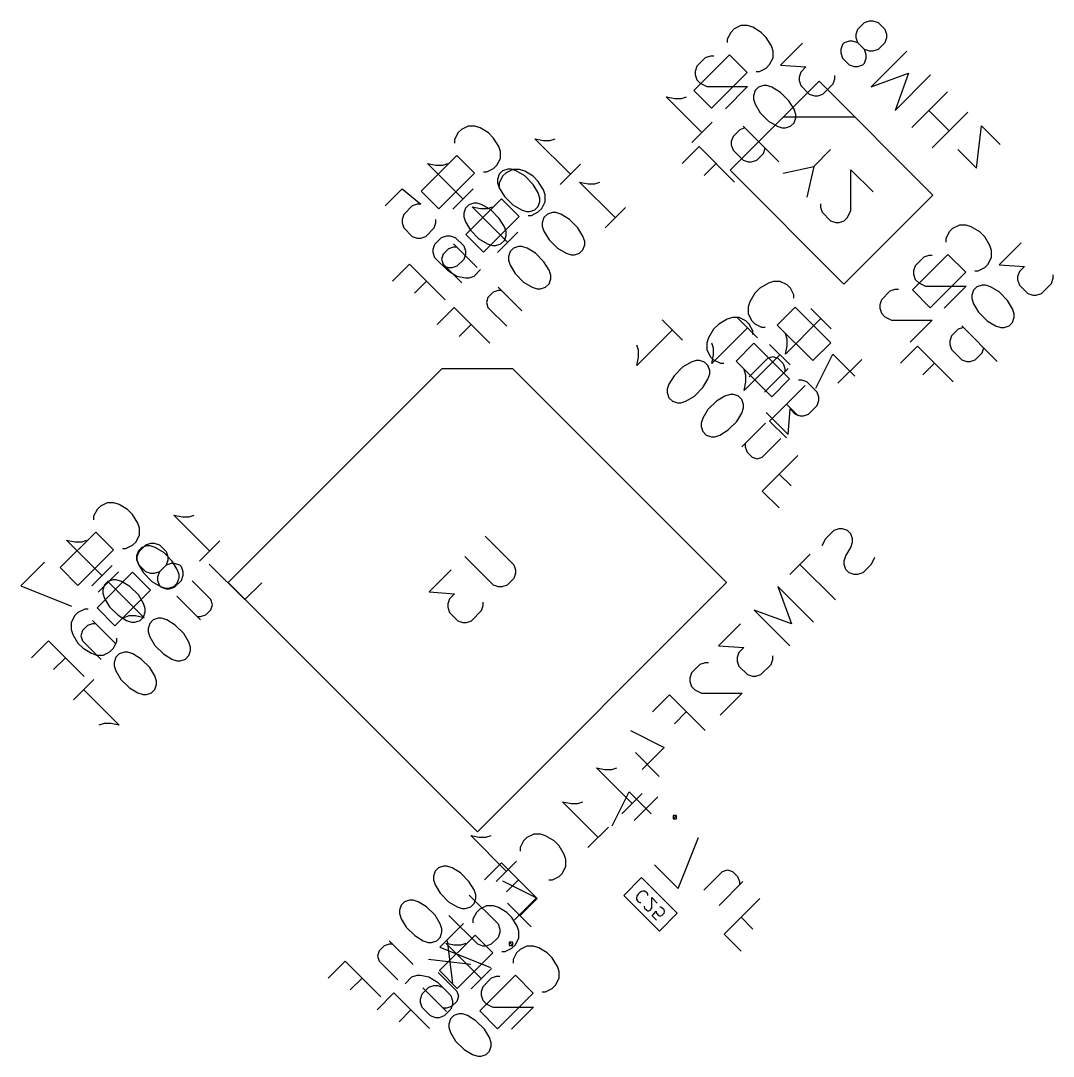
# Model space of a CAD drawing. Extents: x -29 to 358, y -109 to 38.
# Drawn here: x 250.35 to 270.86, y 14.12 to 34.68 of the extents above; entities that cross this region are included whole.
import ezdxf

# ---------------------------------------------------------------- set-up
doc = ezdxf.new("R2010")
doc.units = 0
doc.layers.add('BLACK', color=7, linetype='CONTINUOUS')

msp = doc.modelspace()

# ---------------------------------------------------------------- linework, layer by layer
at = {"layer": 'BLACK', "linetype": 'CONTINUOUS'}
for p, q in [((264.654, 34.5838), (264.519, 34.5165)), ((264.789, 34.5838), (264.654, 34.5838)), ((264.89, 34.5501), (264.789, 34.5838)), ((265.058, 34.4491), (264.89, 34.5501)), ((266.974, 34.5125), (267.109, 34.6472)), ((267.109, 34.6472), (267.21, 34.6808)), ((267.21, 34.6808), (267.277, 34.6808)), ((267.277, 34.6808), (267.378, 34.6472)), ((267.378, 34.6472), (267.513, 34.5125)), ((264.452, 34.4491), (264.385, 34.3144)), ((264.519, 34.5165), (264.452, 34.4491)), ((265.159, 34.3481), (265.058, 34.4491)), ((265.26, 34.1798), (265.159, 34.3481)), ((266.941, 34.4115), (266.974, 34.5125)), ((266.941, 34.3441), (266.941, 34.4115)), ((266.974, 34.2431), (266.941, 34.3441)), ((267.513, 34.5125), (267.547, 34.4115)), ((267.547, 34.3441), (267.513, 34.2431)), ((267.547, 34.4115), (267.547, 34.3441)), ((264.385, 34.3144), (264.385, 34.2471)), ((265.294, 34.0787), (265.26, 34.1798)), ((265.878, 34.235), (265.441, 33.7972)), ((266.671, 34.2094), (266.638, 34.1084)), ((266.705, 34.2431), (266.671, 34.2094)), ((266.806, 34.2768), (266.705, 34.2431)), ((266.873, 34.2768), (266.806, 34.2768)), ((266.974, 34.2431), (266.873, 34.2768)), ((267.109, 34.1084), (266.974, 34.2431)), ((267.513, 34.2431), (267.378, 34.1084)), ((264.427, 34.003), (263.72, 33.2959)), ((263.947, 33.9441), (263.779, 33.7757)), ((264.048, 33.9777), (263.947, 33.9441)), ((264.115, 33.9777), (264.048, 33.9777)), ((264.78, 33.6494), (264.427, 34.003)), ((265.226, 33.8094), (265.294, 33.9441)), ((265.294, 33.9441), (265.294, 34.0787)), ((266.638, 34.1084), (266.638, 34.0411)), ((266.638, 34.0411), (266.671, 33.9401)), ((266.671, 33.9401), (266.806, 33.8054)), ((267.143, 34.0074), (267.109, 34.1084)), ((267.21, 34.0748), (267.109, 34.1084)), ((267.109, 33.8391), (267.143, 33.9401)), ((267.143, 33.9401), (267.143, 34.0074)), ((267.277, 34.0748), (267.21, 34.0748)), ((267.951, 34.0748), (267.244, 33.3676)), ((267.378, 34.1084), (267.277, 34.0748)), ((263.779, 33.7757), (263.745, 33.6747)), ((265.024, 33.6747), (265.159, 33.742)), ((265.159, 33.742), (265.226, 33.8094)), ((265.441, 33.7972), (265.946, 33.7636)), ((265.946, 33.7636), (265.845, 33.6626)), ((266.806, 33.8054), (266.907, 33.7717)), ((266.907, 33.7717), (266.974, 33.7717)), ((266.974, 33.7717), (267.075, 33.8054)), ((267.075, 33.8054), (267.109, 33.8391)), ((263.745, 33.6747), (263.745, 33.6073)), ((263.745, 33.6073), (263.779, 33.5063)), ((264.073, 32.9423), (264.78, 33.6494)), ((264.957, 33.6747), (265.024, 33.6747)), ((265.845, 33.6626), (265.811, 33.5615)), ((265.811, 33.5615), (265.811, 33.4942)), ((266.484, 33.4269), (266.518, 33.5279)), ((266.518, 33.5279), (266.518, 33.5952)), ((267.244, 33.3676), (267.984, 33.637)), ((267.984, 33.637), (267.715, 32.8962)), ((267.715, 32.8962), (268.422, 33.6033)), ((263.779, 33.5063), (263.846, 33.439)), ((263.846, 33.439), (263.981, 33.3716)), ((263.981, 33.3716), (264.789, 33.3716)), ((264.789, 33.3716), (264.351, 32.9339)), ((264.439, 31.7144), (266.207, 33.4821)), ((265.003, 33.3595), (264.936, 33.2922)), ((265.104, 33.3932), (265.003, 33.3595)), ((265.171, 33.3932), (265.104, 33.3932)), ((265.272, 33.3595), (265.171, 33.3932)), ((265.441, 33.2585), (265.272, 33.3595)), ((265.811, 33.4942), (265.845, 33.3932)), ((265.845, 33.3932), (266.013, 33.2248)), ((266.207, 33.4821), (268.469, 31.2194)), ((266.282, 33.2248), (266.484, 33.4269)), ((263.88, 32.4625), (263.173, 33.1696)), ((263.173, 33.1696), (263.341, 33.1359)), ((263.341, 33.1359), (263.476, 33.1359)), ((263.476, 33.1359), (263.577, 33.1696)), ((263.72, 33.2959), (264.073, 32.9423)), ((264.936, 33.2922), (264.902, 33.1912)), ((264.902, 33.1912), (264.902, 33.1238)), ((264.902, 33.1238), (264.936, 33.0228)), ((265.609, 33.0901), (265.441, 33.2585)), ((266.013, 33.2248), (266.114, 33.1912)), ((266.114, 33.1912), (266.181, 33.1912)), ((266.181, 33.1912), (266.282, 33.2248)), ((268.759, 33.2666), (268.052, 32.5595)), ((264.936, 33.0228), (265.037, 32.8544)), ((265.71, 32.9218), (265.609, 33.0901)), ((265.744, 32.8208), (265.71, 32.9218)), ((268.388, 32.8962), (268.793, 32.4922)), ((265.037, 32.8544), (265.205, 32.6861)), ((265.499, 32.775), (266.914, 32.775)), ((265.71, 32.6524), (265.744, 32.7534)), ((265.744, 32.7534), (265.744, 32.8208)), ((269.163, 32.8626), (268.456, 32.1555)), ((259.104, 32.5194), (259.037, 32.452)), ((259.239, 32.5867), (259.104, 32.5194)), ((259.374, 32.5867), (259.239, 32.5867)), ((259.475, 32.553), (259.374, 32.5867)), ((259.643, 32.452), (259.475, 32.553)), ((263.678, 32.2605), (264.082, 32.6645)), ((264.633, 32.5177), (264.498, 32.383)), ((264.734, 32.5514), (264.633, 32.5177)), ((264.7, 32.5851), (265.407, 31.878)), ((265.205, 32.6861), (265.373, 32.5851)), ((265.373, 32.5851), (265.474, 32.5514)), ((265.474, 32.5514), (265.542, 32.5514)), ((265.542, 32.5514), (265.643, 32.5851)), ((265.643, 32.5851), (265.71, 32.6524)), ((269.331, 31.7514), (269.432, 32.5932)), ((269.432, 32.5932), (269.803, 32.2228)), ((259.037, 32.452), (258.97, 32.3173)), ((258.97, 32.3173), (258.97, 32.25)), ((259.744, 32.351), (259.643, 32.452)), ((259.845, 32.1826), (259.744, 32.351)), ((261.271, 31.6318), (260.564, 32.3389)), ((260.564, 32.3389), (260.733, 32.3052)), ((260.733, 32.3052), (260.867, 32.3052)), ((260.867, 32.3052), (260.968, 32.3389)), ((264.498, 32.383), (264.464, 32.282)), ((264.464, 32.282), (264.464, 32.2147)), ((259.879, 32.0816), (259.845, 32.1826)), ((259.879, 31.9469), (259.879, 32.0816)), ((263.824, 32.181), (263.488, 31.8443)), ((264.531, 31.4739), (263.824, 32.181)), ((264.464, 32.2147), (264.498, 32.1137)), ((264.498, 32.1137), (264.7, 31.9116)), ((265.104, 32.0463), (265.138, 32.1473)), ((266.1, 31.7868), (266.437, 32.1235)), ((268.961, 32.1218), (269.331, 31.7514)), ((259.012, 32.0059), (258.305, 31.2988)), ((259.365, 31.6523), (259.012, 32.0059)), ((259.811, 31.8123), (259.879, 31.9469)), ((264.7, 31.9116), (264.801, 31.878)), ((264.801, 31.878), (264.868, 31.878)), ((264.868, 31.878), (264.969, 31.9116)), ((264.969, 31.9116), (265.104, 32.0463)), ((259.138, 31.1388), (258.431, 31.8459)), ((258.431, 31.8459), (258.599, 31.8123)), ((258.599, 31.8123), (258.734, 31.8123)), ((258.734, 31.8123), (258.835, 31.8459)), ((259.542, 31.6776), (259.609, 31.6776)), ((259.609, 31.6776), (259.744, 31.7449)), ((259.744, 31.7449), (259.811, 31.8123)), ((259.924, 31.6991), (259.857, 31.6318)), ((260.025, 31.7328), (259.924, 31.6991)), ((260.126, 31.7263), (259.992, 31.6589)), ((260.093, 31.7328), (260.025, 31.7328)), ((260.194, 31.6991), (260.093, 31.7328)), ((260.261, 31.7263), (260.126, 31.7263)), ((260.362, 31.5981), (260.194, 31.6991)), ((260.362, 31.6926), (260.261, 31.7263)), ((260.53, 31.5916), (260.362, 31.6926)), ((261.069, 31.4297), (261.473, 31.8338)), ((263.925, 31.6086), (264.161, 31.8443)), ((266.701, 29.4516), (264.439, 31.7144)), ((265.494, 31.6521), (266.1, 31.7868)), ((266.1, 31.7868), (265.966, 31.1807)), ((266.841, 30.9113), (266.841, 31.7194)), ((266.841, 31.7194), (267.279, 31.2817)), ((258.658, 30.9452), (259.365, 31.6523)), ((259.857, 31.6318), (259.823, 31.5308)), ((259.823, 31.5308), (259.823, 31.4634)), ((259.823, 31.4634), (259.857, 31.3624)), ((259.924, 31.5916), (259.857, 31.4569)), ((259.857, 31.4569), (259.857, 31.3896)), ((259.992, 31.6589), (259.924, 31.5916)), ((260.531, 31.4297), (260.362, 31.5981)), ((260.631, 31.4906), (260.53, 31.5916)), ((260.732, 31.3222), (260.631, 31.4906)), ((262.159, 30.7713), (261.452, 31.4784)), ((261.452, 31.4784), (261.62, 31.4448)), ((261.755, 31.4448), (261.856, 31.4784)), ((257.589, 31.0041), (257.926, 31.3408)), ((257.926, 31.3408), (258.296, 31.0378)), ((258.305, 31.2988), (258.658, 30.9452)), ((258.936, 30.9368), (259.34, 31.3408)), ((259.857, 31.3624), (259.958, 31.194)), ((260.632, 31.2614), (260.531, 31.4297)), ((260.665, 31.1604), (260.632, 31.2614)), ((260.766, 31.2212), (260.732, 31.3222)), ((261.62, 31.4448), (261.755, 31.4448)), ((259.899, 31.1454), (259.192, 30.4383)), ((259.352, 31.0594), (259.251, 31.0257)), ((259.419, 31.0594), (259.352, 31.0594)), ((259.52, 31.0257), (259.419, 31.0594)), ((260.252, 30.7919), (259.899, 31.1454)), ((259.958, 31.194), (260.126, 31.0257)), ((260.632, 30.992), (260.665, 31.093)), ((260.665, 31.093), (260.665, 31.1604)), ((260.699, 30.9518), (260.766, 31.0865)), ((260.766, 31.0865), (260.766, 31.2212)), ((266.235, 31.046), (266.235, 30.9786)), ((268.469, 31.2194), (266.701, 29.4516)), ((258.128, 31.0041), (257.959, 30.8358)), ((258.229, 31.0378), (258.128, 31.0041)), ((258.296, 31.0378), (258.229, 31.0378)), ((259.184, 30.9583), (259.15, 30.8573)), ((259.15, 30.8573), (259.15, 30.79)), ((259.251, 31.0257), (259.184, 30.9583)), ((260.025, 30.2784), (259.318, 30.9855)), ((259.318, 30.9855), (259.486, 30.9518)), ((259.486, 30.9518), (259.621, 30.9518)), ((259.689, 30.9247), (259.52, 31.0257)), ((259.621, 30.9518), (259.722, 30.9855)), ((259.857, 30.7563), (259.689, 30.9247)), ((260.126, 31.0257), (260.295, 30.9247)), ((260.295, 30.9247), (260.396, 30.891)), ((260.396, 30.891), (260.463, 30.891)), ((260.463, 30.891), (260.564, 30.9247)), ((260.497, 30.8171), (260.631, 30.8845)), ((260.564, 30.9247), (260.632, 30.992)), ((260.631, 30.8845), (260.699, 30.9518)), ((260.812, 30.8387), (260.744, 30.7713)), ((260.913, 30.8724), (260.812, 30.8387)), ((260.98, 30.8724), (260.913, 30.8724)), ((261.081, 30.8387), (260.98, 30.8724)), ((261.25, 30.7377), (261.081, 30.8387)), ((261.957, 30.5693), (262.361, 30.9734)), ((266.235, 30.9786), (266.269, 30.8776)), ((266.269, 30.8776), (266.437, 30.7093)), ((266.774, 30.7766), (266.841, 30.9113)), ((257.959, 30.8358), (257.926, 30.7348)), ((257.926, 30.7348), (257.926, 30.6674)), ((257.926, 30.6674), (257.959, 30.5664)), ((258.565, 30.5664), (258.599, 30.6674)), ((258.599, 30.6674), (258.599, 30.7348)), ((259.15, 30.79), (259.184, 30.689)), ((259.184, 30.689), (259.285, 30.5206)), ((259.545, 30.0848), (260.252, 30.7919)), ((259.958, 30.5879), (259.857, 30.7563)), ((260.429, 30.8171), (260.497, 30.8171)), ((260.744, 30.7713), (260.711, 30.6703)), ((260.711, 30.6703), (260.711, 30.603)), ((261.418, 30.5693), (261.25, 30.7377)), ((266.437, 30.7093), (266.538, 30.6756)), ((266.538, 30.6756), (266.606, 30.6756)), ((266.606, 30.6756), (266.707, 30.7093)), ((266.707, 30.7093), (266.774, 30.7766)), ((257.959, 30.5664), (258.128, 30.398)), ((258.397, 30.398), (258.565, 30.5664)), ((259.192, 30.4383), (259.545, 30.0848)), ((259.285, 30.5206), (259.453, 30.3522)), ((259.823, 30.0764), (260.227, 30.4804)), ((259.992, 30.4869), (259.958, 30.5879)), ((259.992, 30.4196), (259.992, 30.4869)), ((260.711, 30.603), (260.744, 30.502)), ((260.744, 30.502), (260.845, 30.3336)), ((261.519, 30.401), (261.418, 30.5693)), ((268.791, 30.4885), (268.724, 30.3539)), ((268.859, 30.5559), (268.791, 30.4885)), ((268.993, 30.6232), (268.859, 30.5559)), ((269.128, 30.6232), (268.993, 30.6232)), ((269.229, 30.5896), (269.128, 30.6232)), ((269.398, 30.4885), (269.229, 30.5896)), ((269.499, 30.3875), (269.398, 30.4885)), ((258.128, 30.398), (258.229, 30.3644)), ((258.229, 30.3644), (258.296, 30.3644)), ((258.296, 30.3644), (258.397, 30.398)), ((258.544, 30.1437), (258.577, 30.2447)), ((258.577, 30.2447), (258.712, 30.3794)), ((258.712, 30.3794), (258.813, 30.4131)), ((258.813, 30.4131), (258.88, 30.4131)), ((258.88, 30.4131), (258.981, 30.3794)), ((258.948, 30.2512), (259.419, 29.7798)), ((258.981, 30.3794), (259.15, 30.211)), ((259.453, 30.3522), (259.621, 30.2512)), ((259.621, 30.2512), (259.722, 30.2176)), ((259.79, 30.2176), (259.891, 30.2512)), ((259.891, 30.2512), (259.958, 30.3186)), ((259.958, 30.3186), (259.992, 30.4196)), ((260.845, 30.3336), (261.014, 30.1653)), ((261.553, 30.2999), (261.519, 30.401)), ((261.519, 30.1316), (261.553, 30.2326)), ((261.553, 30.2326), (261.553, 30.2999)), ((268.724, 30.3539), (268.724, 30.2865)), ((269.6, 30.2192), (269.499, 30.3875)), ((270.218, 30.2744), (269.78, 29.8367)), ((258.544, 30.0764), (258.544, 30.1437)), ((258.577, 29.9753), (258.544, 30.0764)), ((258.746, 30.0492), (258.712, 29.9482)), ((258.847, 30.1502), (258.746, 30.0492)), ((258.948, 30.1839), (258.847, 30.1502)), ((259.015, 30.1839), (258.948, 30.1839)), ((259.15, 30.211), (259.183, 30.11)), ((259.183, 30.0427), (259.15, 29.9417)), ((259.183, 30.11), (259.183, 30.0427)), ((259.722, 30.2176), (259.79, 30.2176)), ((260.071, 30.0979), (260.037, 29.9969)), ((260.138, 30.1653), (260.071, 30.0979)), ((260.239, 30.1989), (260.138, 30.1653)), ((260.307, 30.1989), (260.239, 30.1989)), ((260.408, 30.1653), (260.307, 30.1989)), ((260.576, 30.0642), (260.408, 30.1653)), ((260.744, 29.8959), (260.576, 30.0642)), ((261.014, 30.1653), (261.182, 30.0642)), ((261.182, 30.0642), (261.283, 30.0306)), ((261.283, 30.0306), (261.351, 30.0306)), ((261.351, 30.0306), (261.452, 30.0642)), ((261.452, 30.0642), (261.519, 30.1316)), ((268.766, 30.0424), (268.059, 29.3353)), ((268.387, 30.0171), (268.286, 29.9835)), ((268.455, 30.0171), (268.387, 30.0171)), ((269.12, 29.6888), (268.766, 30.0424)), ((269.633, 30.1181), (269.6, 30.2192)), ((269.633, 29.9835), (269.633, 30.1181)), ((258.073, 29.8472), (257.736, 29.5104)), ((258.78, 29.1401), (258.073, 29.8472)), ((258.847, 29.706), (258.577, 29.9753)), ((258.712, 29.9482), (258.746, 29.8472)), ((258.746, 29.8472), (259.116, 29.4768)), ((259.15, 29.9417), (259.015, 29.807)), ((260.037, 29.9969), (260.037, 29.9295)), ((260.037, 29.9295), (260.071, 29.8285)), ((260.071, 29.8285), (260.172, 29.6602)), ((260.845, 29.7275), (260.744, 29.8959)), ((268.118, 29.8151), (268.084, 29.7141)), ((268.286, 29.9835), (268.118, 29.8151)), ((269.499, 29.7814), (269.566, 29.8488)), ((269.566, 29.8488), (269.633, 29.9835)), ((269.78, 29.8367), (270.285, 29.803)), ((258.847, 29.7733), (258.746, 29.807)), ((258.914, 29.7733), (258.847, 29.7733)), ((259.015, 29.605), (258.847, 29.706)), ((259.015, 29.807), (258.914, 29.7733)), ((259.183, 29.5713), (259.015, 29.605)), ((259.352, 29.605), (259.251, 29.5713)), ((259.486, 29.7396), (259.352, 29.605)), ((260.172, 29.6602), (260.34, 29.4918)), ((260.879, 29.6265), (260.845, 29.7275)), ((260.879, 29.5592), (260.879, 29.6265)), ((268.084, 29.7141), (268.084, 29.6467)), ((268.084, 29.6467), (268.118, 29.5457)), ((268.413, 28.9817), (269.12, 29.6888)), ((269.297, 29.7141), (269.364, 29.7141)), ((269.364, 29.7141), (269.499, 29.7814)), ((270.184, 29.702), (270.15, 29.601)), ((270.285, 29.803), (270.184, 29.702)), ((270.858, 29.5673), (270.858, 29.6346)), ((258.174, 29.2747), (258.409, 29.5104)), ((259.251, 29.5713), (259.183, 29.5713)), ((260.34, 29.4918), (260.509, 29.3908)), ((260.778, 29.3908), (260.845, 29.4581)), ((260.845, 29.4581), (260.879, 29.5592)), ((265.201, 29.4731), (265.033, 29.372)), ((265.302, 29.5067), (265.201, 29.4731)), ((265.437, 29.5067), (265.302, 29.5067)), ((265.572, 29.4394), (265.437, 29.5067)), ((265.639, 29.372), (265.572, 29.4394)), ((268.118, 29.5457), (268.185, 29.4784)), ((268.185, 29.4784), (268.32, 29.411)), ((268.32, 29.411), (269.128, 29.411)), ((269.128, 29.411), (268.69, 28.9733)), ((269.342, 29.3989), (269.275, 29.3316)), ((269.443, 29.4326), (269.342, 29.3989)), ((269.511, 29.4326), (269.443, 29.4326)), ((269.612, 29.3989), (269.511, 29.4326)), ((269.78, 29.2979), (269.612, 29.3989)), ((270.15, 29.601), (270.15, 29.5336)), ((270.15, 29.5336), (270.184, 29.4326)), ((270.184, 29.4326), (270.352, 29.2642)), ((270.622, 29.2642), (270.824, 29.4663)), ((270.824, 29.4663), (270.858, 29.5673)), ((259.734, 29.2898), (259.633, 29.1888)), ((259.835, 29.3235), (259.734, 29.2898)), ((259.835, 29.3908), (260.307, 28.9194)), ((259.903, 29.3235), (259.835, 29.3235)), ((260.509, 29.3908), (260.61, 29.3571)), ((260.61, 29.3571), (260.677, 29.3571)), ((260.677, 29.3571), (260.778, 29.3908)), ((264.932, 29.271), (264.831, 29.1027)), ((265.033, 29.372), (264.932, 29.271)), ((265.707, 29.2374), (265.639, 29.372)), ((265.707, 29.17), (265.707, 29.2374)), ((267.613, 29.31), (267.445, 29.1417)), ((267.714, 29.3437), (267.613, 29.31)), ((267.781, 29.3437), (267.714, 29.3437)), ((268.059, 29.3353), (268.413, 28.9817)), ((269.275, 29.3316), (269.241, 29.2306)), ((269.241, 29.2306), (269.241, 29.1632)), ((269.948, 29.1295), (269.78, 29.2979)), ((270.352, 29.2642), (270.453, 29.2306)), ((270.453, 29.2306), (270.521, 29.2306)), ((270.521, 29.2306), (270.622, 29.2642)), ((259.633, 29.1888), (259.6, 29.0878)), ((259.6, 29.0878), (259.633, 28.9867)), ((264.831, 29.1027), (264.797, 29.0017)), ((264.797, 29.0017), (264.797, 28.867)), ((265.732, 28.9932), (265.378, 28.6397)), ((266.439, 28.2861), (265.732, 28.9932)), ((267.445, 29.1417), (267.411, 29.0407)), ((267.411, 29.0407), (267.411, 28.9733)), ((269.241, 29.1632), (269.275, 29.0622)), ((269.275, 29.0622), (269.376, 28.8938)), ((270.049, 28.9612), (269.948, 29.1295)), ((258.96, 28.9867), (258.623, 28.65)), ((259.667, 28.2796), (258.96, 28.9867)), ((259.633, 28.9867), (260.004, 28.6163)), ((264.485, 28.7908), (264.384, 28.7571)), ((264.619, 28.7908), (264.485, 28.7908)), ((264.987, 28.3834), (264.583, 28.7875)), ((264.754, 28.7234), (264.619, 28.7908)), ((264.797, 28.867), (264.865, 28.7323)), ((266.447, 28.5639), (266.043, 28.968)), ((267.411, 28.9733), (267.445, 28.8723)), ((267.445, 28.8723), (267.512, 28.805)), ((267.512, 28.805), (267.647, 28.7376)), ((269.376, 28.8938), (269.544, 28.7255)), ((270.083, 28.8602), (270.049, 28.9612)), ((270.049, 28.6918), (270.083, 28.7928)), ((270.083, 28.7928), (270.083, 28.8602)), ((259.061, 28.4143), (259.297, 28.65)), ((263.496, 28.3409), (263.092, 28.745)), ((264.785, 28.5855), (264.078, 27.8784)), ((264.215, 28.6561), (264.114, 28.5551)), ((264.384, 28.7571), (264.215, 28.6561)), ((264.821, 28.6561), (264.754, 28.7234)), ((264.889, 28.5214), (264.821, 28.6561)), ((264.865, 28.7323), (264.932, 28.6649)), ((264.932, 28.6649), (265.067, 28.5976)), ((265.067, 28.5976), (265.134, 28.5976)), ((265.378, 28.6397), (266.085, 27.9326)), ((266.245, 28.766), (265.538, 28.0588)), ((267.647, 28.7376), (268.455, 28.7376)), ((268.455, 28.7376), (268.017, 28.2999)), ((269.073, 28.5908), (268.972, 28.5571)), ((269.039, 28.6245), (269.746, 27.9174)), ((269.544, 28.7255), (269.713, 28.6245)), ((269.713, 28.6245), (269.814, 28.5908)), ((269.814, 28.5908), (269.881, 28.5908)), ((269.881, 28.5908), (269.982, 28.6245)), ((269.982, 28.6245), (270.049, 28.6918)), ((263.294, 28.5429), (262.587, 27.8358)), ((264.013, 28.3867), (263.98, 28.2857)), ((264.114, 28.5551), (264.013, 28.3867)), ((264.889, 28.4541), (264.889, 28.5214)), ((265.572, 28.3619), (265.538, 28.4629)), ((268.837, 28.4224), (268.804, 28.3214)), ((268.972, 28.5571), (268.837, 28.4224)), ((262.621, 28.1389), (262.587, 28.2399)), ((263.98, 28.2857), (263.98, 28.151)), ((264.112, 28.1814), (264.078, 28.2824)), ((264.112, 28.0467), (264.112, 28.1814)), ((264.914, 28.2773), (264.56, 27.9237)), ((265.621, 27.5702), (264.914, 28.2773)), ((265.63, 27.848), (265.225, 28.252)), ((265.538, 28.0588), (265.572, 28.2272)), ((265.572, 28.2272), (265.572, 28.3619)), ((266.085, 27.9326), (266.439, 28.2861)), ((268.164, 28.2204), (267.827, 27.8837)), ((268.871, 27.5133), (268.164, 28.2204)), ((268.804, 28.3214), (268.804, 28.2541)), ((268.804, 28.2541), (268.837, 28.1531)), ((269.443, 28.0857), (269.477, 28.1867)), ((262.587, 27.8358), (262.621, 28.0042)), ((262.621, 28.0042), (262.621, 28.1389)), ((263.98, 28.151), (264.047, 28.0163)), ((264.047, 28.0163), (264.114, 27.949)), ((264.078, 27.8784), (264.112, 28.0467)), ((265.427, 28.05), (264.72, 27.3429)), ((264.819, 27.609), (265.189, 27.9794)), ((265.189, 27.9794), (265.29, 28.0131)), ((265.29, 28.0131), (265.391, 27.9794)), ((265.391, 27.9794), (265.492, 27.8784)), ((266.144, 27.3854), (266.481, 28.0588)), ((266.481, 28.0588), (266.919, 27.6211)), ((268.837, 28.1531), (269.039, 27.951)), ((269.309, 27.951), (269.443, 28.0857)), ((258.715, 27.7676), (254.473, 23.525)), ((260.129, 27.7676), (258.715, 27.7676)), ((264.372, 23.525), (260.129, 27.7676)), ((263.496, 27.8022), (263.328, 27.6338)), ((263.664, 27.9032), (263.496, 27.8022)), ((263.765, 27.9369), (263.664, 27.9032)), ((263.833, 27.9369), (263.765, 27.9369)), ((263.934, 27.9032), (263.833, 27.9369)), ((264.001, 27.8358), (263.934, 27.9032)), ((264.035, 27.7348), (264.001, 27.8358)), ((264.114, 27.949), (264.249, 27.8816)), ((264.249, 27.8816), (264.316, 27.8816)), ((264.56, 27.9237), (265.268, 27.2166)), ((265.122, 27.3059), (265.593, 27.7773)), ((265.492, 27.8784), (265.526, 27.7773)), ((265.526, 27.7773), (265.526, 27.71)), ((266.582, 27.4864), (267.053, 27.9578)), ((268.265, 27.648), (268.501, 27.8837)), ((269.039, 27.951), (269.14, 27.9174)), ((269.14, 27.9174), (269.208, 27.9174)), ((269.208, 27.9174), (269.309, 27.951)), ((263.328, 27.6338), (263.227, 27.4654)), ((263.9, 27.3981), (264.001, 27.5665)), ((264.001, 27.5665), (264.035, 27.6675)), ((264.035, 27.6675), (264.035, 27.7348)), ((264.754, 27.6459), (264.72, 27.7469)), ((264.754, 27.5112), (264.754, 27.6459)), ((265.268, 27.2166), (265.621, 27.5702)), ((263.227, 27.4654), (263.193, 27.3644)), ((263.193, 27.3644), (263.193, 27.2971)), ((263.732, 27.2297), (263.9, 27.3981)), ((264.72, 27.3429), (264.754, 27.5112)), ((265.93, 27.4406), (265.223, 26.7335)), ((265.865, 27.5449), (265.798, 27.5449)), ((265.966, 27.5112), (265.865, 27.5449)), ((266.168, 27.3092), (265.966, 27.5112)), ((263.193, 27.2971), (263.227, 27.1961)), ((263.227, 27.1961), (263.294, 27.1287)), ((263.563, 27.1287), (263.732, 27.2297)), ((264.338, 27.2297), (264.17, 27.1287)), ((264.439, 27.2634), (264.338, 27.2297)), ((264.506, 27.2634), (264.439, 27.2634)), ((264.607, 27.2297), (264.506, 27.2634)), ((264.675, 27.1624), (264.607, 27.2297)), ((264.708, 27.0614), (264.675, 27.1624)), ((266.202, 27.2082), (266.168, 27.3092)), ((266.168, 27.0398), (266.202, 27.1409)), ((266.202, 27.1409), (266.202, 27.2082)), ((263.294, 27.1287), (263.395, 27.0951)), ((263.395, 27.0951), (263.462, 27.0951)), ((263.462, 27.0951), (263.563, 27.1287)), ((264.001, 26.9604), (263.9, 26.792)), ((264.17, 27.1287), (264.001, 26.9604)), ((264.675, 26.893), (264.708, 26.994)), ((264.708, 26.994), (264.708, 27.0614)), ((265.795, 26.8345), (265.56, 27.0702)), ((265.596, 26.4674), (265.63, 26.9725)), ((265.63, 26.9725), (265.731, 26.8715)), ((266, 26.8715), (266.168, 27.0398)), ((263.9, 26.792), (263.866, 26.691)), ((264.574, 26.7247), (264.675, 26.893)), ((265.158, 26.9052), (265.596, 26.4674)), ((265.223, 26.7335), (265.56, 26.3968)), ((265.731, 26.8715), (265.832, 26.8378)), ((265.832, 26.8378), (265.899, 26.8378)), ((265.899, 26.8378), (266, 26.8715)), ((263.866, 26.691), (263.866, 26.6237)), ((263.866, 26.6237), (263.9, 26.5226)), ((263.9, 26.5226), (263.967, 26.4553)), ((264.237, 26.4553), (264.405, 26.5563)), ((264.405, 26.5563), (264.574, 26.7247)), ((264.675, 26.2196), (265.146, 26.691)), ((263.967, 26.4553), (264.068, 26.4216)), ((264.068, 26.4216), (264.136, 26.4216)), ((264.136, 26.4216), (264.237, 26.4553)), ((265.079, 26.0176), (265.449, 26.388)), ((264.742, 26.2869), (264.742, 26.2196)), ((264.742, 26.2196), (264.776, 26.1186)), ((264.776, 26.1186), (264.877, 26.0176)), ((264.877, 26.0176), (264.978, 25.9839)), ((264.978, 25.9839), (265.079, 26.0176)), ((265.786, 26.0512), (265.079, 25.3441)), ((265.651, 25.4451), (265.415, 25.6808)), ((265.079, 25.3441), (265.415, 25.0074)), ((252.072, 25.1112), (251.937, 25.0438)), ((252.206, 25.1112), (252.072, 25.1112)), ((252.307, 25.0775), (252.206, 25.1112)), ((251.87, 24.9765), (251.802, 24.8418)), ((251.937, 25.0438), (251.87, 24.9765)), ((252.476, 24.9765), (252.307, 25.0775)), ((252.577, 24.8755), (252.476, 24.9765)), ((251.802, 24.8418), (251.802, 24.7744)), ((252.678, 24.7071), (252.577, 24.8755)), ((252.711, 24.6061), (252.678, 24.7071)), ((254.104, 24.1562), (253.397, 24.8633)), ((253.397, 24.8633), (253.565, 24.8297)), ((253.565, 24.8297), (253.7, 24.8297)), ((253.7, 24.8297), (253.801, 24.8633)), ((251.844, 24.5303), (251.137, 23.8232)), ((252.198, 24.1768), (251.844, 24.5303)), ((252.644, 24.3367), (252.711, 24.4714)), ((252.711, 24.4714), (252.711, 24.6061)), ((266.501, 24.5614), (266.332, 24.3931)), ((266.602, 24.5951), (266.501, 24.5614)), ((266.669, 24.5951), (266.602, 24.5951)), ((266.77, 24.5614), (266.669, 24.5951)), ((266.838, 24.4941), (266.77, 24.5614)), ((266.871, 24.3931), (266.838, 24.4941)), ((251.971, 23.6633), (251.263, 24.3704)), ((251.263, 24.3704), (251.432, 24.3367)), ((251.432, 24.3367), (251.566, 24.3367)), ((251.566, 24.3367), (251.667, 24.3704)), ((252.442, 24.202), (252.577, 24.2694)), ((252.577, 24.2694), (252.644, 24.3367)), ((252.703, 24.1428), (252.838, 24.2775)), ((252.838, 24.2775), (252.939, 24.3112)), ((252.939, 24.3112), (253.006, 24.3112)), ((253.006, 24.3112), (253.107, 24.2775)), ((253.107, 24.2775), (253.242, 24.1428)), ((253.902, 23.9542), (254.306, 24.3583)), ((259.574, 24.451), (260.146, 23.8786)), ((266.332, 24.3931), (266.265, 24.2584)), ((266.838, 24.2247), (266.871, 24.3257)), ((266.871, 24.3257), (266.871, 24.3931)), ((251.491, 23.4697), (252.198, 24.1768)), ((252.375, 24.202), (252.442, 24.202)), ((252.69, 24.1562), (252.656, 24.0552)), ((252.656, 24.0552), (252.656, 23.9879)), ((252.669, 24.0418), (252.703, 24.1428)), ((252.757, 24.2236), (252.69, 24.1562)), ((252.858, 24.2573), (252.757, 24.2236)), ((252.925, 24.2573), (252.858, 24.2573)), ((253.026, 24.2236), (252.925, 24.2573)), ((253.195, 24.1226), (253.026, 24.2236)), ((253.363, 23.9542), (253.195, 24.1226)), ((253.242, 24.1428), (253.275, 24.0418)), ((266.029, 24.09), (265.625, 23.6859)), ((266.703, 23.9553), (266.737, 24.0563)), ((266.737, 24.0563), (266.838, 24.2247)), ((250.826, 23.9327), (250.354, 23.4613)), ((251.769, 23.4613), (252.173, 23.8653)), ((252.656, 23.9879), (252.69, 23.8869)), ((252.669, 23.9744), (252.669, 24.0418)), ((252.703, 23.8734), (252.669, 23.9744)), ((252.69, 23.8869), (252.791, 23.7185)), ((252.838, 23.7387), (252.703, 23.8734)), ((253.242, 23.8734), (253.107, 23.7387)), ((253.275, 23.9744), (253.242, 23.8734)), ((253.343, 23.9071), (253.242, 23.8734)), ((253.275, 24.0418), (253.275, 23.9744)), ((253.41, 23.9071), (253.343, 23.9071)), ((253.464, 23.7858), (253.363, 23.9542)), ((253.511, 23.8734), (253.41, 23.9071)), ((253.545, 23.8398), (253.511, 23.8734)), ((254.096, 23.895), (254.803, 23.1879)), ((259.742, 23.4745), (259.17, 24.0469)), ((260.146, 23.8786), (260.18, 23.7775)), ((266.535, 23.1809), (265.827, 23.888)), ((266.703, 23.888), (266.703, 23.9553)), ((266.737, 23.787), (266.703, 23.888)), ((267.242, 23.888), (267.073, 23.7196)), ((267.309, 24.0227), (267.242, 23.888)), ((251.137, 23.8232), (251.491, 23.4697)), ((252.577, 23.7303), (251.87, 23.0232)), ((252.299, 23.7387), (251.895, 23.3347)), ((252.93, 23.3768), (252.577, 23.7303)), ((252.791, 23.7185), (252.959, 23.5501)), ((252.939, 23.7051), (252.838, 23.7387)), ((253.006, 23.7051), (252.939, 23.7051)), ((253.107, 23.7387), (253.006, 23.7051)), ((253.107, 23.7387), (253.073, 23.6377)), ((253.498, 23.6848), (253.464, 23.7858)), ((253.498, 23.6175), (253.498, 23.6848)), ((253.579, 23.7387), (253.545, 23.8398)), ((253.545, 23.5704), (253.579, 23.6714)), ((253.579, 23.6714), (253.579, 23.7387)), ((254.702, 23.7603), (254.466, 23.5246)), ((258.9, 23.7775), (258.463, 23.3398)), ((260.18, 23.7102), (260.146, 23.6092)), ((260.18, 23.7775), (260.18, 23.7102)), ((266.804, 23.7196), (266.737, 23.787)), ((266.905, 23.6859), (266.804, 23.7196)), ((266.972, 23.6859), (266.905, 23.6859)), ((267.073, 23.7196), (266.972, 23.6859)), ((250.354, 23.4613), (251.364, 23.0572)), ((252.016, 23.4828), (251.983, 23.3818)), ((252.084, 23.5501), (252.016, 23.4828)), ((252.185, 23.5838), (252.084, 23.5501)), ((252.097, 23.5367), (252.804, 22.8296)), ((252.252, 23.5838), (252.185, 23.5838)), ((252.353, 23.5501), (252.252, 23.5838)), ((252.521, 23.4491), (252.353, 23.5501)), ((252.69, 23.2808), (252.521, 23.4491)), ((252.959, 23.5501), (253.127, 23.4491)), ((253.073, 23.6377), (253.073, 23.5704)), ((253.073, 23.5704), (253.107, 23.4694)), ((253.107, 23.4694), (253.141, 23.4357)), ((253.127, 23.4491), (253.229, 23.4155)), ((253.296, 23.4155), (253.397, 23.4491)), ((253.397, 23.4491), (253.464, 23.5165)), ((253.41, 23.4357), (253.545, 23.5704)), ((253.464, 23.5165), (253.498, 23.6175)), ((254.129, 23.1879), (253.759, 23.5583)), ((254.473, 23.525), (259.422, 18.5753)), ((254.803, 23.1879), (255.14, 23.5246)), ((259.422, 18.5753), (264.372, 23.525)), ((259.843, 23.4408), (259.742, 23.4745)), ((259.911, 23.4408), (259.843, 23.4408)), ((260.012, 23.4745), (259.911, 23.4408)), ((260.146, 23.6092), (260.012, 23.4745)), ((266.097, 22.7431), (265.39, 23.4502)), ((265.39, 23.4502), (265.659, 22.7095)), ((251.983, 23.3818), (251.983, 23.3144)), ((251.983, 23.3144), (252.016, 23.2134)), ((252.223, 22.6697), (252.93, 23.3768)), ((252.791, 23.1124), (252.69, 23.2808)), ((253.141, 23.4357), (253.242, 23.402)), ((253.229, 23.4155), (253.296, 23.4155)), ((253.242, 23.402), (253.309, 23.402)), ((253.309, 23.402), (253.41, 23.4357)), ((253.927, 22.7838), (253.456, 23.2552)), ((258.463, 23.3398), (258.968, 23.3061)), ((258.968, 23.3061), (258.867, 23.2051)), ((252.016, 23.2134), (252.117, 23.0451)), ((252.117, 23.0451), (252.286, 22.8767)), ((252.824, 23.0114), (252.791, 23.1124)), ((254.163, 23.0869), (254.129, 23.1879)), ((254.129, 22.9858), (254.163, 23.0869)), ((258.867, 23.2051), (258.833, 23.1041)), ((258.833, 23.1041), (258.833, 23.0368)), ((258.833, 23.0368), (258.867, 22.9357)), ((259.507, 22.9694), (259.54, 23.0704)), ((259.54, 23.0704), (259.54, 23.1378)), ((251.424, 22.8633), (251.356, 22.7286)), ((251.491, 22.9306), (251.424, 22.8633)), ((251.626, 22.998), (251.491, 22.9306)), ((251.693, 22.998), (251.626, 22.998)), ((251.87, 23.0232), (252.223, 22.6697)), ((252.286, 22.8767), (252.454, 22.7757)), ((252.501, 22.8633), (252.4, 22.8296)), ((252.636, 22.8633), (252.501, 22.8633)), ((252.804, 22.8296), (252.636, 22.8633)), ((252.723, 22.7757), (252.791, 22.843)), ((252.791, 22.843), (252.824, 22.9441)), ((252.824, 22.9441), (252.824, 23.0114)), ((253.86, 22.8512), (253.927, 22.8512)), ((253.927, 22.8512), (254.028, 22.8848)), ((254.028, 22.8848), (254.129, 22.9858)), ((258.867, 22.9357), (259.035, 22.7674)), ((259.305, 22.7674), (259.507, 22.9694)), ((265.659, 22.7095), (264.918, 22.9788)), ((264.918, 22.9788), (265.625, 22.2717)), ((251.356, 22.7286), (251.356, 22.5939)), ((251.68, 22.6747), (251.579, 22.5737)), ((251.781, 22.7084), (251.68, 22.6747)), ((251.781, 22.7757), (252.252, 22.3043)), ((251.848, 22.7084), (251.781, 22.7084)), ((252.454, 22.7757), (252.555, 22.742)), ((252.555, 22.742), (252.622, 22.742)), ((252.622, 22.742), (252.723, 22.7757)), ((252.917, 22.7165), (252.884, 22.6155)), ((252.884, 22.6155), (252.884, 22.5481)), ((252.985, 22.7838), (252.917, 22.7165)), ((253.086, 22.8175), (252.985, 22.7838)), ((253.153, 22.8175), (253.086, 22.8175)), ((253.254, 22.7838), (253.153, 22.8175)), ((253.422, 22.6828), (253.254, 22.7838)), ((253.591, 22.5144), (253.422, 22.6828)), ((259.035, 22.7674), (259.136, 22.7337)), ((259.136, 22.7337), (259.204, 22.7337)), ((259.204, 22.7337), (259.305, 22.7674)), ((264.649, 22.7095), (264.211, 22.2717)), ((251.356, 22.5939), (251.39, 22.4929)), ((251.39, 22.4929), (251.491, 22.3245)), ((251.579, 22.5737), (251.545, 22.4726)), ((251.545, 22.4726), (251.579, 22.3716)), ((252.265, 22.3582), (252.265, 22.4255)), ((252.884, 22.5481), (252.917, 22.4471)), ((252.917, 22.4471), (253.018, 22.2787)), ((253.692, 22.3461), (253.591, 22.5144)), ((250.905, 22.3716), (250.568, 22.0349)), ((251.612, 21.6645), (250.905, 22.3716)), ((251.491, 22.3245), (251.592, 22.2235)), ((251.579, 22.3716), (251.949, 22.0012)), ((251.592, 22.2235), (251.76, 22.1225)), ((252.131, 22.1562), (252.198, 22.2235)), ((252.198, 22.2235), (252.265, 22.3582)), ((253.018, 22.2787), (253.187, 22.1104)), ((253.725, 22.2451), (253.692, 22.3461)), ((253.725, 22.1777), (253.725, 22.2451)), ((264.211, 22.2717), (264.716, 22.2381)), ((264.716, 22.2381), (264.615, 22.137)), ((251.006, 21.7992), (251.242, 22.0349)), ((251.76, 22.1225), (251.861, 22.0888)), ((251.861, 22.0888), (251.996, 22.0888)), ((251.996, 22.0888), (252.131, 22.1562)), ((252.244, 22.043), (252.21, 21.942)), ((252.311, 22.1104), (252.244, 22.043)), ((252.412, 22.1441), (252.311, 22.1104)), ((252.479, 22.1441), (252.412, 22.1441)), ((252.58, 22.1104), (252.479, 22.1441)), ((252.749, 22.0094), (252.58, 22.1104)), ((252.917, 21.841), (252.749, 22.0094)), ((253.187, 22.1104), (253.355, 22.0094)), ((253.355, 22.0094), (253.456, 21.9757)), ((253.523, 21.9757), (253.624, 22.0094)), ((253.624, 22.0094), (253.692, 22.0767)), ((253.692, 22.0767), (253.725, 22.1777)), ((264.615, 22.137), (264.582, 22.036)), ((264.582, 22.036), (264.582, 21.9687)), ((265.255, 21.9013), (265.289, 22.0024)), ((265.289, 22.0024), (265.289, 22.0697)), ((252.21, 21.942), (252.21, 21.8747)), ((252.21, 21.8747), (252.244, 21.7737)), ((253.018, 21.6726), (252.917, 21.841)), ((253.456, 21.9757), (253.523, 21.9757)), ((263.841, 21.9013), (263.672, 21.733)), ((263.942, 21.935), (263.841, 21.9013)), ((264.009, 21.935), (263.942, 21.935)), ((264.582, 21.9687), (264.615, 21.8677)), ((264.615, 21.8677), (264.784, 21.6993)), ((265.053, 21.6993), (265.255, 21.9013)), ((251.806, 21.6053), (251.402, 21.2012)), ((252.244, 21.7737), (252.345, 21.6053)), ((252.345, 21.6053), (252.513, 21.4369)), ((253.052, 21.5716), (253.018, 21.6726)), ((263.672, 21.733), (263.639, 21.632)), ((263.639, 21.632), (263.639, 21.5646)), ((264.784, 21.6993), (264.885, 21.6656)), ((264.885, 21.6656), (264.952, 21.6656)), ((264.952, 21.6656), (265.053, 21.6993)), ((251.604, 21.4033), (252.311, 20.6962)), ((252.513, 21.4369), (252.681, 21.3359)), ((252.951, 21.3359), (253.018, 21.4033)), ((253.018, 21.4033), (253.052, 21.5043)), ((253.052, 21.5043), (253.052, 21.5716)), ((263.639, 21.5646), (263.672, 21.4636)), ((263.672, 21.4636), (263.74, 21.3963)), ((263.74, 21.3963), (263.874, 21.3289)), ((252.681, 21.3359), (252.783, 21.3023)), ((252.783, 21.3023), (252.85, 21.3023)), ((252.85, 21.3023), (252.951, 21.3359)), ((263.235, 21.2953), (262.898, 20.9585)), ((263.942, 20.5881), (263.235, 21.2953)), ((263.874, 21.3289), (264.683, 21.3289)), ((264.683, 21.3289), (264.245, 20.8912)), ((263.336, 20.7228), (263.571, 20.9585)), ((252.008, 20.7298), (251.907, 20.6962)), ((252.143, 20.7298), (252.008, 20.7298)), ((252.311, 20.6962), (252.143, 20.7298)), ((262.46, 20.5881), (263.134, 20.2514)), ((262.561, 20.1504), (263.033, 19.679)), ((263.134, 20.2514), (262.696, 19.8137)), ((262.494, 19.1403), (261.787, 19.8474)), ((261.787, 19.8474), (261.955, 19.8137)), ((261.955, 19.8137), (262.09, 19.8137)), ((262.09, 19.8137), (262.191, 19.8474)), ((262.098, 18.7004), (262.435, 19.3739)), ((262.292, 18.9382), (262.696, 19.3423)), ((262.435, 19.3739), (262.873, 18.9361)), ((261.82, 18.4668), (261.113, 19.1739)), ((261.113, 19.1739), (261.282, 19.1403)), ((261.282, 19.1403), (261.416, 19.1403)), ((261.416, 19.1403), (261.517, 19.1739)), ((262.536, 18.8014), (263.007, 19.2729)), ((263.378, 18.9025), (263.31, 18.9025)), ((263.31, 18.9025), (263.31, 18.8351)), ((263.31, 18.8351), (263.378, 18.9025)), ((263.31, 18.8351), (263.378, 18.8351)), ((263.378, 18.8351), (263.378, 18.9025)), ((259.996, 17.7967), (259.289, 18.5038)), ((259.289, 18.5038), (259.457, 18.4702)), ((259.592, 18.4702), (259.693, 18.5038)), ((260.541, 18.5342), (260.406, 18.4668)), ((260.676, 18.5342), (260.541, 18.5342)), ((260.777, 18.5005), (260.676, 18.5342)), ((261.618, 18.2648), (262.023, 18.6689)), ((259.457, 18.4702), (259.592, 18.4702)), ((260.339, 18.3995), (260.272, 18.2648)), ((260.406, 18.4668), (260.339, 18.3995)), ((260.945, 18.3995), (260.777, 18.5005)), ((261.046, 18.2985), (260.945, 18.3995)), ((261.147, 18.1301), (261.046, 18.2985)), ((263.411, 17.4546), (263.816, 18.4647)), ((260.272, 18.2648), (260.272, 18.1975)), ((261.181, 18.0291), (261.147, 18.1301)), ((258.75, 17.8977), (258.649, 17.8641)), ((258.817, 17.8977), (258.75, 17.8977)), ((258.919, 17.8641), (258.817, 17.8977)), ((259.901, 17.9618), (259.564, 17.625)), ((259.794, 17.5947), (260.198, 17.9988)), ((260.608, 17.2546), (259.901, 17.9618)), ((261.113, 17.7597), (261.181, 17.8944)), ((261.181, 17.8944), (261.181, 18.0291)), ((262.94, 17.926), (263.411, 17.4546)), ((258.582, 17.7967), (258.548, 17.6957)), ((258.548, 17.6957), (258.548, 17.6284)), ((258.649, 17.8641), (258.582, 17.7967)), ((259.087, 17.7631), (258.919, 17.8641)), ((259.255, 17.5947), (259.087, 17.7631)), ((260.911, 17.625), (261.046, 17.6924)), ((261.046, 17.6924), (261.113, 17.7597)), ((263.917, 17.4209), (264.287, 17.7913)), ((264.287, 17.7913), (264.388, 17.825)), ((264.388, 17.825), (264.489, 17.7913)), ((264.489, 17.7913), (264.59, 17.6903)), ((264.59, 17.6903), (264.624, 17.5893)), ((258.548, 17.6284), (258.582, 17.5273)), ((258.582, 17.5273), (258.683, 17.359)), ((259.356, 17.4263), (259.255, 17.5947)), ((259.921, 17.6028), (260.594, 17.2661)), ((260.238, 17.625), (260.002, 17.3893)), ((260.844, 17.625), (260.911, 17.625)), ((262.684, 17.6697), (262.33, 17.3162)), ((263.391, 16.9626), (262.684, 17.6697)), ((264.22, 17.1179), (264.691, 17.5893)), ((264.624, 17.5893), (264.624, 17.5219)), ((258.683, 17.359), (258.851, 17.1906)), ((259.261, 17.322), (259.834, 16.7496)), ((259.39, 17.3253), (259.356, 17.4263)), ((259.39, 17.258), (259.39, 17.3253)), ((262.33, 17.3162), (263.037, 16.6091)), ((262.591, 17.2994), (262.583, 17.2741)), ((262.583, 17.2741), (262.583, 17.2404)), ((262.616, 17.3414), (262.591, 17.2994)), ((262.642, 17.3667), (262.616, 17.3414)), ((262.684, 17.3919), (262.642, 17.3667)), ((262.709, 17.4004), (262.684, 17.3919)), ((262.743, 17.4004), (262.709, 17.4004)), ((262.776, 17.3835), (262.743, 17.4004)), ((262.793, 17.3667), (262.776, 17.3835)), ((262.81, 17.333), (262.793, 17.3667)), ((262.81, 17.3162), (262.81, 17.333)), ((262.886, 17.0721), (262.886, 17.2741)), ((262.886, 17.2741), (262.995, 17.1647)), ((257.908, 17.1233), (257.875, 17.0223)), ((257.976, 17.1906), (257.908, 17.1233)), ((258.077, 17.2243), (257.976, 17.1906)), ((258.144, 17.2243), (258.077, 17.2243)), ((258.245, 17.1906), (258.144, 17.2243)), ((258.413, 17.0896), (258.245, 17.1906)), ((258.582, 16.9213), (258.413, 17.0896)), ((258.851, 17.1906), (259.02, 17.0896)), ((259.02, 17.0896), (259.121, 17.0559)), ((259.188, 17.0559), (259.289, 17.0896)), ((259.289, 17.0896), (259.356, 17.157)), ((259.356, 17.157), (259.39, 17.258)), ((259.604, 17.1112), (259.469, 17.0438)), ((259.739, 17.1112), (259.604, 17.1112)), ((259.84, 17.0775), (259.739, 17.1112)), ((260.008, 16.9765), (259.84, 17.0775)), ((260.022, 17.1651), (260.493, 16.6937)), ((260.594, 17.2661), (260.156, 16.8284)), ((260.272, 16.9179), (260.608, 17.2546)), ((262.583, 17.2404), (262.6, 17.2068)), ((262.6, 17.2068), (262.616, 17.1899)), ((262.616, 17.1899), (262.65, 17.1731)), ((262.65, 17.1731), (262.667, 17.1731)), ((262.734, 17.1057), (262.734, 17.0889)), ((262.734, 17.0889), (262.743, 17.0636)), ((262.743, 17.0636), (262.785, 17.0216)), ((262.869, 17.0384), (262.886, 17.0721)), ((263.063, 17.0805), (263.046, 17.0805)), ((263.088, 17.0721), (263.063, 17.0805)), ((263.13, 17.03), (263.088, 17.0721)), ((265.028, 17.2525), (264.321, 16.5454)), ((257.875, 17.0223), (257.875, 16.9549)), ((257.875, 16.9549), (257.908, 16.8539)), ((258.683, 16.7529), (258.582, 16.9213)), ((259.43, 16.3455), (258.857, 16.9179)), ((259.121, 17.0559), (259.188, 17.0559)), ((259.402, 16.9765), (259.335, 16.8418)), ((259.469, 17.0438), (259.402, 16.9765)), ((260.109, 16.8755), (260.008, 16.9765)), ((260.21, 16.7071), (260.109, 16.8755)), ((262.785, 17.0216), (262.81, 17.0131)), ((262.81, 17.0131), (262.827, 17.0131)), ((262.827, 17.0131), (262.852, 17.0216)), ((262.852, 17.0216), (262.869, 17.0384)), ((262.894, 16.9121), (262.97, 17.0047)), ((262.978, 16.8279), (262.894, 16.9121)), ((262.97, 17.0047), (262.97, 16.9879)), ((262.97, 16.9879), (262.978, 16.9626)), ((262.978, 16.9626), (263.021, 16.9205)), ((263.021, 16.9205), (263.046, 16.9121)), ((263.037, 16.6091), (263.391, 16.9626)), ((263.046, 16.9121), (263.063, 16.9121)), ((263.063, 16.9121), (263.088, 16.9205)), ((263.088, 16.9205), (263.13, 16.9626)), ((263.138, 17.0047), (263.13, 17.03)), ((263.13, 16.9626), (263.138, 16.9879)), ((263.138, 16.9879), (263.138, 17.0047)), ((264.893, 16.6465), (264.657, 16.8822)), ((257.908, 16.8539), (258.009, 16.6856)), ((258.009, 16.6856), (258.178, 16.5172)), ((259.146, 16.761), (258.675, 16.2896)), ((258.716, 16.6519), (258.683, 16.7529)), ((259.335, 16.8418), (259.335, 16.7744)), ((259.834, 16.7496), (259.868, 16.6486)), ((260.244, 16.6061), (260.21, 16.7071)), ((258.178, 16.5172), (258.346, 16.4162)), ((258.615, 16.4162), (258.683, 16.4835)), ((259.377, 16.5303), (258.67, 15.8232)), ((258.683, 16.4835), (258.716, 16.5845)), ((258.716, 16.5845), (258.716, 16.6519)), ((259.73, 16.1768), (259.377, 16.5303)), ((259.834, 16.4802), (259.699, 16.3455)), ((259.868, 16.5812), (259.834, 16.4802)), ((259.868, 16.6486), (259.868, 16.5812)), ((260.176, 16.3367), (260.244, 16.4714)), ((260.244, 16.4714), (260.244, 16.6061)), ((264.321, 16.5454), (264.657, 16.2087)), ((257.572, 16.3152), (257.471, 16.2142)), ((257.673, 16.3488), (257.572, 16.3152)), ((257.673, 16.4162), (258.144, 15.9448)), ((257.74, 16.3488), (257.673, 16.3488)), ((258.346, 16.4162), (258.447, 16.3825)), ((258.447, 16.3825), (258.514, 16.3825)), ((258.514, 16.3825), (258.615, 16.4162)), ((258.675, 16.2896), (259.685, 15.8856)), ((259.503, 15.6633), (258.796, 16.3704)), ((258.796, 16.3704), (258.964, 16.3367)), ((258.824, 16.4129), (258.925, 15.5711)), ((258.964, 16.3367), (259.099, 16.3367)), ((259.099, 16.3367), (259.2, 16.3704)), ((259.531, 16.3118), (259.43, 16.3455)), ((259.598, 16.3118), (259.531, 16.3118)), ((259.699, 16.3455), (259.598, 16.3118)), ((259.974, 16.202), (260.109, 16.2694)), ((260.055, 16.3906), (260.055, 16.3233)), ((260.123, 16.3906), (260.055, 16.3906)), ((260.055, 16.3906), (260.123, 16.3233)), ((260.055, 16.3233), (260.123, 16.3233)), ((260.109, 16.2694), (260.176, 16.3367)), ((260.123, 16.3233), (260.123, 16.3906)), ((260.269, 16.2438), (260.202, 16.1765)), ((260.404, 16.3112), (260.269, 16.2438)), ((260.539, 16.3112), (260.404, 16.3112)), ((260.64, 16.2775), (260.539, 16.3112)), ((260.808, 16.1765), (260.64, 16.2775)), ((257.471, 16.2142), (257.437, 16.1131)), ((257.437, 16.1131), (257.471, 16.0121)), ((259.295, 15.9414), (258.453, 16.0425)), ((259.023, 15.4697), (259.73, 16.1768)), ((259.907, 16.202), (259.974, 16.202)), ((260.202, 16.1765), (260.135, 16.0418)), ((260.135, 16.0418), (260.135, 15.9744)), ((260.909, 16.0755), (260.808, 16.1765)), ((261.01, 15.9071), (260.909, 16.0755)), ((256.797, 16.0121), (256.46, 15.6754)), ((257.504, 15.305), (256.797, 16.0121)), ((257.471, 16.0121), (257.841, 15.6417)), ((259.301, 15.4613), (259.705, 15.8653)), ((261.044, 15.8061), (261.01, 15.9071)), ((256.898, 15.4397), (257.134, 15.6754)), ((257.988, 15.5623), (258.123, 15.697)), ((258.123, 15.697), (258.224, 15.7306)), ((258.224, 15.7306), (258.291, 15.7306)), ((258.291, 15.7306), (258.459, 15.697)), ((258.459, 15.697), (258.628, 15.5959)), ((258.641, 15.7845), (259.011, 15.4142)), ((258.67, 15.8232), (259.023, 15.4697)), ((260.177, 15.7303), (259.47, 15.0232)), ((259.697, 15.6714), (259.529, 15.503)), ((259.798, 15.7051), (259.697, 15.6714)), ((259.865, 15.7051), (259.798, 15.7051)), ((260.53, 15.3768), (260.177, 15.7303)), ((260.976, 15.5367), (261.044, 15.6714)), ((261.044, 15.6714), (261.044, 15.8061)), ((258.325, 15.3602), (258.459, 15.4949)), ((258.338, 15.4815), (258.809, 15.0101)), ((258.459, 15.4949), (258.56, 15.5286)), ((258.56, 15.5286), (258.628, 15.5286)), ((258.628, 15.5959), (258.897, 15.3266)), ((258.628, 15.5286), (258.729, 15.4949)), ((259.529, 15.503), (259.495, 15.402)), ((260.774, 15.402), (260.909, 15.4694)), ((260.909, 15.4694), (260.976, 15.5367)), ((257.766, 15.3805), (257.429, 15.0438)), ((258.473, 14.6734), (257.766, 15.3805)), ((258.291, 15.2592), (258.325, 15.3602)), ((258.291, 15.1919), (258.291, 15.2592)), ((258.897, 15.3266), (258.931, 15.2255)), ((258.931, 15.2255), (258.931, 15.1582)), ((259.011, 15.4142), (259.045, 15.3131)), ((259.045, 15.3131), (259.011, 15.2121)), ((259.495, 15.402), (259.495, 15.3347)), ((259.495, 15.3347), (259.529, 15.2337)), ((259.529, 15.2337), (259.596, 15.1663)), ((259.823, 14.6697), (260.53, 15.3768)), ((260.707, 15.402), (260.774, 15.402)), ((257.867, 14.8081), (258.102, 15.0438)), ((258.325, 15.0909), (258.291, 15.1919)), ((258.493, 14.9225), (258.325, 15.0909)), ((258.809, 15.0774), (258.742, 15.0774)), ((258.897, 15.0572), (258.762, 14.9225)), ((258.91, 15.1111), (258.809, 15.0774)), ((258.931, 15.1582), (258.897, 15.0572)), ((259.011, 15.2121), (258.91, 15.1111)), ((259.47, 15.0232), (259.823, 14.6697)), ((259.596, 15.1663), (259.731, 15.099)), ((259.731, 15.099), (260.539, 15.099)), ((260.539, 15.099), (260.101, 14.6613)), ((258.594, 14.8888), (258.493, 14.9225)), ((258.661, 14.8888), (258.594, 14.8888)), ((258.762, 14.9225), (258.661, 14.8888)), ((258.889, 14.8633), (258.855, 14.7623)), ((258.956, 14.9306), (258.889, 14.8633)), ((259.057, 14.9643), (258.956, 14.9306)), ((259.125, 14.9643), (259.057, 14.9643)), ((259.226, 14.9306), (259.125, 14.9643)), ((259.394, 14.8296), (259.226, 14.9306)), ((259.562, 14.6613), (259.394, 14.8296)), ((258.855, 14.7623), (258.855, 14.6949)), ((258.855, 14.6949), (258.889, 14.5939)), ((259.663, 14.4929), (259.562, 14.6613)), ((258.889, 14.5939), (258.99, 14.4255)), ((258.99, 14.4255), (259.158, 14.2572)), ((259.697, 14.3919), (259.663, 14.4929)), ((259.697, 14.3245), (259.697, 14.3919)), ((259.158, 14.2572), (259.327, 14.1562)), ((259.596, 14.1562), (259.663, 14.2235)), ((259.663, 14.2235), (259.697, 14.3245)), ((259.327, 14.1562), (259.428, 14.1225)), ((259.428, 14.1225), (259.495, 14.1225)), ((259.495, 14.1225), (259.596, 14.1562))]:
    msp.add_line(p, q, dxfattribs=at)

doc.saveas('drawing.dxf')
